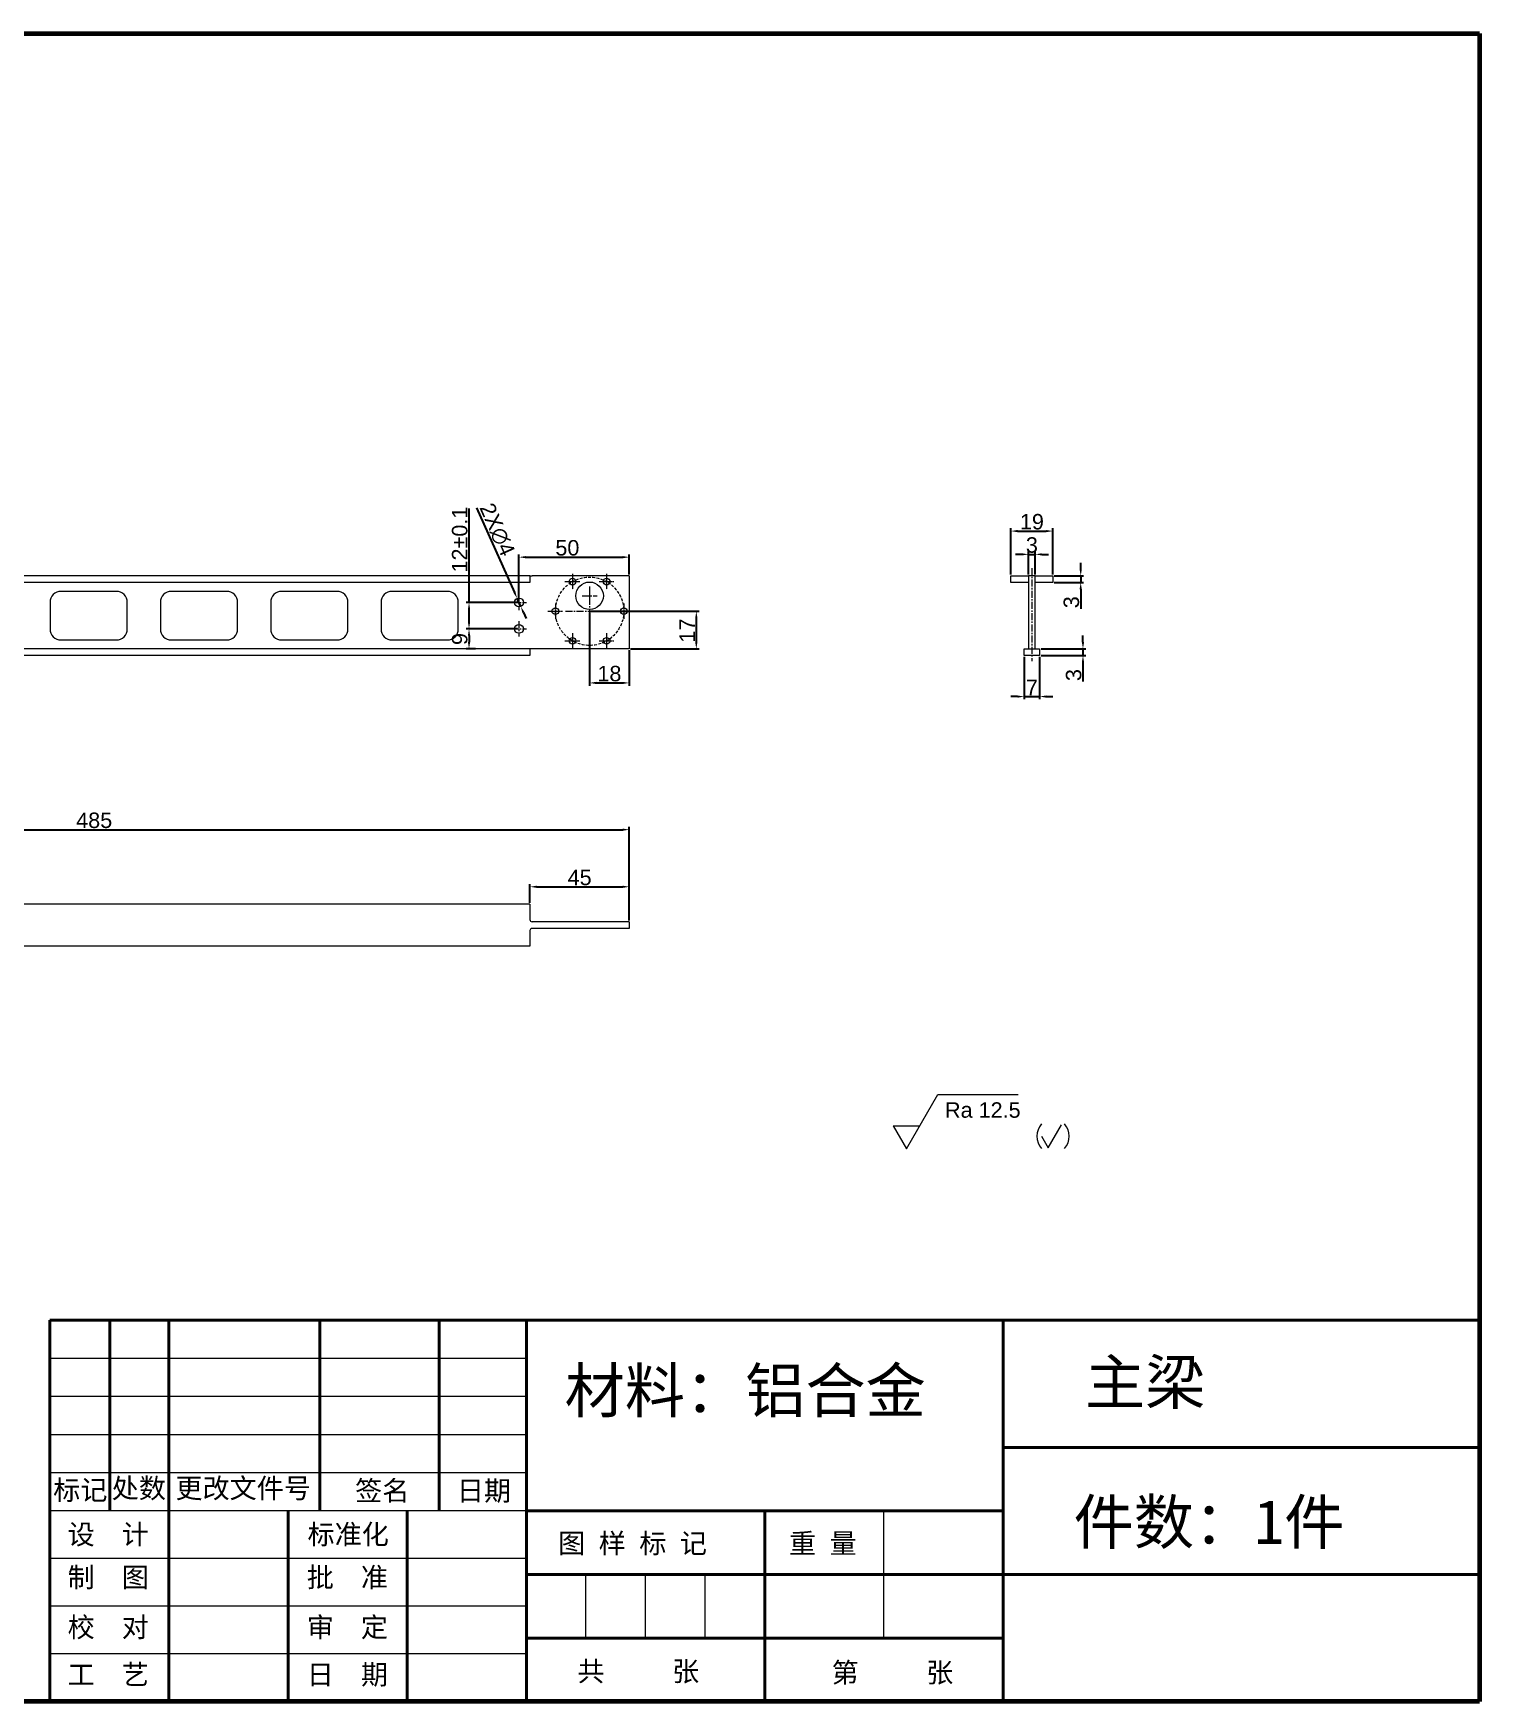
# Model space of a CAD drawing. Header units: millimetres. Extents: x 8228 to 14419, y 2533 to 3289.
# Drawn here: x 8642 to 9298, y 2533 to 3289 of the extents above; entities that cross this region are included whole.
import ezdxf

# ---------------------------------------------------------------- set-up
doc = ezdxf.new("R2010")
doc.units = ezdxf.units.MM
doc.linetypes.add('CENTER', pattern=[50.8, 31.75, -6.35, 6.35, -6.35])
doc.linetypes.add('DASHED', pattern=[19.05, 12.7, -6.35])
for name, color, linetype, lineweight in [('中心线', 1, 'CENTER', 5), ('标注', 3, 'Continuous', 5), ('粗实线', 7, 'Continuous', 40), ('线框', 7, 'Continuous', 60), ('细实线', 5, 'Continuous', 5), ('虚线', 6, 'DASHED', 5)]:
    doc.layers.add(name, color=color, linetype=linetype, lineweight=lineweight)
doc.styles.get("Standard").update_dxf_attribs({"font": 'arial.ttf'})
doc.styles.add('样式 2', font='arial.ttf', dxfattribs={"height": 2})
doc.dimstyles.new('样式0-2', dxfattribs={"dimtxt": 2.5, "dimasz": 3, "dimexe": 1.25, "dimexo": 0.625, "dimtad": 1, "dimdsep": 46, "dimtxsty": 'Standard', "dimcen": 2.5, "dimazin": 0, "dimtfac": 1, "dimtmove": 0, "dimatfit": 3, "dimfxl": 1, "dimarcsym": 0})
doc.dimstyles.new('样式0-2$0', dxfattribs={"dimtxt": 2.5, "dimasz": 3, "dimexe": 1.25, "dimexo": 0.625, "dimtad": 1, "dimdsep": 46, "dimtxsty": 'Standard', "dimcen": 2.5, "dimazin": 0, "dimtfac": 1, "dimtmove": 0, "dimatfit": 3, "dimfxl": 1, "dimarcsym": 0})

# ---------------------------------------------------------------- blocks, each defined once
blk = doc.blocks.new('*U31')
at = {"layer": '中心线', "ltscale": 0.02}
for p, q in [((-3.42, 0), (3.42, 0)), ((0, 3.5), (0, -3.5))]:
    blk.add_line(p, q, dxfattribs=at)
blk = doc.blocks.new('*U32')
at = {"layer": '虚线', "color": 0, "linetype": 'ByBlock', "lineweight": -2, "transparency": 16777216}
for p in [(17104.68, 6041.51), (17120.18, 6041.51), (17096.93, 6028.09), (17127.93, 6028.09), (17104.68, 6014.66), (17120.18, 6014.66)]:
    blk.add_blockref('*U31', p, dxfattribs=at)
blk = doc.blocks.new('*D34')
at = {"layer": 'Defpoints', "color": 0, "ltscale": 0.1, "transparency": 16777216}
for p in [(9104.18, 3063.09), (9085.18, 3042.75), (9104.18, 3042.75)]:
    blk.add_point(p, dxfattribs=at)
at = {"layer": '标注', "color": 0, "lineweight": -2, "ltscale": 0.1, "transparency": 16777216}
for p, q in [((9085.18, 3043.38), (9085.18, 3064.34)), ((9088.18, 3063.09), (9101.18, 3063.09)), ((9104.18, 3043.38), (9104.18, 3064.34))]:
    blk.add_line(p, q, dxfattribs=at)
at = {"layer": '标注', "color": 0, "ltscale": 0.1, "transparency": 16777216}
for points in [[(9088.18, 3063.59), (9088.18, 3062.59), (9085.18, 3063.09)], [(9101.18, 3063.59), (9101.18, 3062.59), (9104.18, 3063.09)]]:
    blk.add_solid(points, dxfattribs=at)
at = {"layer": '标注', "color": 0, "ltscale": 0.1, "transparency": 16777216, "insert": (9094.68, 3067.29), "char_height": 7, "attachment_point": 5}
blk.add_mtext('19', dxfattribs=at)
blk = doc.blocks.new('*D35')
at = {"layer": 'Defpoints', "color": 0, "ltscale": 0.1, "transparency": 16777216}
for p in [(9091.18, 3006.75), (9098.18, 3006.75), (9098.18, 2988.1)]:
    blk.add_point(p, dxfattribs=at)
at = {"layer": '标注', "color": 0, "lineweight": -2, "ltscale": 0.1, "transparency": 16777216}
for p, q in [((9091.18, 3006.13), (9091.18, 2986.85)), ((9098.18, 3006.13), (9098.18, 2986.85)), ((9088.18, 2988.1), (9085.18, 2988.1)), ((9091.18, 2988.1), (9098.18, 2988.1)), ((9101.18, 2988.1), (9104.18, 2988.1))]:
    blk.add_line(p, q, dxfattribs=at)
at = {"layer": '标注', "color": 0, "ltscale": 0.1, "transparency": 16777216}
for points in [[(9088.18, 2988.6), (9088.18, 2987.6), (9091.18, 2988.1)], [(9101.18, 2988.6), (9101.18, 2987.6), (9098.18, 2988.1)]]:
    blk.add_solid(points, dxfattribs=at)
at = {"layer": '标注', "color": 0, "ltscale": 0.1, "transparency": 16777216, "insert": (9094.68, 2992.23), "char_height": 7, "attachment_point": 5}
blk.add_mtext('7', dxfattribs=at)
blk = doc.blocks.new('*D36')
at = {"layer": 'Defpoints', "color": 0, "ltscale": 0.1, "transparency": 16777216}
for p in [(8912.22, 3051.27), (8912.22, 3042.81), (8862.22, 3030.75)]:
    blk.add_point(p, dxfattribs=at)
at = {"layer": '标注', "color": 0, "lineweight": -2, "ltscale": 0.1, "transparency": 16777216}
for p, q in [((8862.22, 3031.38), (8862.22, 3052.52)), ((8865.22, 3051.27), (8909.22, 3051.27)), ((8912.22, 3043.44), (8912.22, 3052.52))]:
    blk.add_line(p, q, dxfattribs=at)
at = {"layer": '标注', "color": 0, "ltscale": 0.1, "transparency": 16777216}
for points in [[(8865.22, 3051.77), (8865.22, 3050.77), (8862.22, 3051.27)], [(8909.22, 3051.77), (8909.22, 3050.77), (8912.22, 3051.27)]]:
    blk.add_solid(points, dxfattribs=at)
at = {"layer": '标注', "color": 0, "ltscale": 0.1, "transparency": 16777216, "insert": (8884.16, 3055.47), "char_height": 7, "attachment_point": 5}
blk.add_mtext('50', dxfattribs=at)
blk = doc.blocks.new('*D37')
at = {"layer": 'Defpoints', "color": 0, "ltscale": 0.1, "transparency": 16777216}
for p in [(8894.22, 3026.75), (8912.22, 3009.75), (8942.6, 3009.75)]:
    blk.add_point(p, dxfattribs=at)
at = {"layer": '标注', "color": 0, "lineweight": -2, "ltscale": 0.1, "transparency": 16777216}
for p, q in [((8894.84, 3026.75), (8943.85, 3026.75)), ((8942.6, 3023.75), (8942.6, 3012.75)), ((8912.84, 3009.75), (8943.85, 3009.75))]:
    blk.add_line(p, q, dxfattribs=at)
at = {"layer": '标注', "color": 0, "ltscale": 0.1, "transparency": 16777216}
for points in [[(8942.1, 3023.75), (8943.1, 3023.75), (8942.6, 3026.75)], [(8942.1, 3012.75), (8943.1, 3012.75), (8942.6, 3009.75)]]:
    blk.add_solid(points, dxfattribs=at)
at = {"layer": '标注', "color": 0, "ltscale": 0.1, "transparency": 16777216, "insert": (8938.46, 3018), "char_height": 7, "attachment_point": 5, "rotation": 90}
blk.add_mtext('17', dxfattribs=at)
blk = doc.blocks.new('*D45')
at = {"layer": 'Defpoints', "color": 0, "ltscale": 0.1, "transparency": 16777216}
for p in [(8861.4, 3032.58), (8863.03, 3028.93)]:
    blk.add_point(p, dxfattribs=at)
at = {"layer": '标注', "color": 0, "lineweight": -2, "ltscale": 0.1, "transparency": 16777216}
for p, q in [((8843.05, 3073.57), (8860.17, 3035.32)), ((8863.03, 3028.93), (8861.4, 3032.58)), ((8864.26, 3026.19), (8865.48, 3023.45))]:
    blk.add_line(p, q, dxfattribs=at)
at = {"layer": '标注', "color": 0, "ltscale": 0.1, "transparency": 16777216}
for points in [[(8860.63, 3035.52), (8859.72, 3035.11), (8861.4, 3032.58)], [(8864.71, 3026.39), (8863.8, 3025.98), (8863.03, 3028.93)]]:
    blk.add_solid(points, dxfattribs=at)
at = {"layer": '标注', "color": 0, "ltscale": 0.1, "transparency": 16777216, "insert": (8852.27, 3063.73), "char_height": 7, "attachment_point": 5, "rotation": 294.10626}
blk.add_mtext('2X∅4', dxfattribs=at)
blk = doc.blocks.new('*D103')
at = {"layer": 'Defpoints', "color": 0, "ltscale": 0.1, "transparency": 16777216}
for p in [(8912.22, 2927.78), (8427.22, 2886.05), (8912.22, 2886.05)]:
    blk.add_point(p, dxfattribs=at)
at = {"layer": '标注', "color": 0, "lineweight": -2, "ltscale": 0.1, "transparency": 16777216}
for p, q in [((8427.22, 2886.67), (8427.22, 2929.03)), ((8430.22, 2927.78), (8909.22, 2927.78)), ((8912.22, 2886.67), (8912.22, 2929.03))]:
    blk.add_line(p, q, dxfattribs=at)
at = {"layer": '标注', "color": 0, "ltscale": 0.1, "transparency": 16777216}
for points in [[(8430.22, 2928.28), (8430.22, 2927.28), (8427.22, 2927.78)], [(8909.22, 2928.28), (8909.22, 2927.28), (8912.22, 2927.78)]]:
    blk.add_solid(points, dxfattribs=at)
at = {"layer": '标注', "color": 0, "ltscale": 0.1, "transparency": 16777216, "insert": (8669.72, 2931.98), "char_height": 7, "attachment_point": 5}
blk.add_mtext('485', dxfattribs=at)
blk = doc.blocks.new('*D104')
at = {"layer": 'Defpoints', "color": 0, "ltscale": 0.1, "transparency": 16777216}
for p in [(8912.22, 2901.9), (8867.22, 2894.05), (8912.22, 2886.05)]:
    blk.add_point(p, dxfattribs=at)
at = {"layer": '标注', "color": 0, "lineweight": -2, "ltscale": 0.1, "transparency": 16777216}
for p, q in [((8867.22, 2894.67), (8867.22, 2903.15)), ((8912.22, 2886.67), (8912.22, 2903.15)), ((8870.22, 2901.9), (8909.22, 2901.9))]:
    blk.add_line(p, q, dxfattribs=at)
at = {"layer": '标注', "color": 0, "ltscale": 0.1, "transparency": 16777216}
for points in [[(8870.22, 2902.4), (8870.22, 2901.4), (8867.22, 2901.9)], [(8909.22, 2902.4), (8909.22, 2901.4), (8912.22, 2901.9)]]:
    blk.add_solid(points, dxfattribs=at)
at = {"layer": '标注', "color": 0, "ltscale": 0.1, "transparency": 16777216, "insert": (8889.72, 2906.08), "char_height": 7, "attachment_point": 5}
blk.add_mtext('45', dxfattribs=at)
blk = doc.blocks.new('*D105')
at = {"layer": 'Defpoints', "color": 0, "ltscale": 0.1, "transparency": 16777216}
for p in [(8862.22, 3030.75), (8839.59, 3018.75), (8862.22, 3018.75)]:
    blk.add_point(p, dxfattribs=at)
at = {"layer": '标注', "color": 0, "lineweight": -2, "ltscale": 0.1, "transparency": 16777216}
for p, q in [((8839.59, 3030.75), (8839.59, 3073.36)), ((8861.59, 3030.75), (8838.34, 3030.75)), ((8839.59, 3021.75), (8839.59, 3027.75)), ((8861.59, 3018.75), (8838.34, 3018.75))]:
    blk.add_line(p, q, dxfattribs=at)
at = {"layer": '标注', "color": 0, "ltscale": 0.1, "transparency": 16777216}
for points in [[(8839.09, 3027.75), (8840.09, 3027.75), (8839.59, 3030.75)], [(8839.09, 3021.75), (8840.09, 3021.75), (8839.59, 3018.75)]]:
    blk.add_solid(points, dxfattribs=at)
at = {"layer": '标注', "color": 0, "ltscale": 0.1, "transparency": 16777216, "insert": (8835.39, 3059.24), "char_height": 7, "attachment_point": 5, "rotation": 90}
blk.add_mtext('12%%P0.1', dxfattribs=at)
blk = doc.blocks.new('*D135')
at = {"layer": 'Defpoints', "color": 0, "ltscale": 0.1, "transparency": 16777216}
for p in [(8862.22, 3018.75), (8839.59, 3009.75), (8843.22, 3009.75)]:
    blk.add_point(p, dxfattribs=at)
at = {"layer": '标注', "color": 0, "lineweight": -2, "ltscale": 0.1, "transparency": 16777216}
for p, q in [((8861.59, 3018.75), (8838.34, 3018.75)), ((8842.6, 3009.75), (8838.34, 3009.75)), ((8839.59, 3015.75), (8839.59, 3012.75))]:
    blk.add_line(p, q, dxfattribs=at)
at = {"layer": '标注', "color": 0, "ltscale": 0.1, "transparency": 16777216}
for points in [[(8839.09, 3015.75), (8840.09, 3015.75), (8839.59, 3018.75)], [(8839.09, 3012.75), (8840.09, 3012.75), (8839.59, 3009.75)]]:
    blk.add_solid(points, dxfattribs=at)
at = {"layer": '标注', "color": 0, "ltscale": 0.1, "transparency": 16777216, "insert": (8835.39, 3014.16), "char_height": 7, "attachment_point": 5, "rotation": 90}
blk.add_mtext('9', dxfattribs=at)
blk = doc.blocks.new('*D136')
at = {"layer": 'Defpoints', "color": 0, "ltscale": 0.1, "transparency": 16777216}
for p in [(8894.22, 3026.75), (8912.22, 3009.75), (8912.22, 2994.28)]:
    blk.add_point(p, dxfattribs=at)
at = {"layer": '标注', "color": 0, "lineweight": -2, "ltscale": 0.1, "transparency": 16777216}
for p, q in [((8894.22, 3026.13), (8894.22, 2993.03)), ((8912.22, 3009.13), (8912.22, 2993.03)), ((8897.22, 2994.28), (8909.22, 2994.28))]:
    blk.add_line(p, q, dxfattribs=at)
at = {"layer": '标注', "color": 0, "ltscale": 0.1, "transparency": 16777216}
for points in [[(8897.22, 2994.78), (8897.22, 2993.78), (8894.22, 2994.28)], [(8909.22, 2994.78), (8909.22, 2993.78), (8912.22, 2994.28)]]:
    blk.add_solid(points, dxfattribs=at)
at = {"layer": '标注', "color": 0, "ltscale": 0.1, "transparency": 16777216, "insert": (8903.22, 2998.47), "char_height": 7, "attachment_point": 5}
blk.add_mtext('18', dxfattribs=at)
blk = doc.blocks.new('*D137')
at = {"layer": 'Defpoints', "color": 0, "ltscale": 0.1, "transparency": 16777216}
for p in [(9096.18, 3052.54), (9093.18, 3042.75), (9096.18, 3042.75)]:
    blk.add_point(p, dxfattribs=at)
at = {"layer": '标注', "color": 0, "lineweight": -2, "ltscale": 0.1, "transparency": 16777216}
for p, q in [((9090.18, 3052.54), (9087.18, 3052.54)), ((9093.18, 3043.38), (9093.18, 3053.79)), ((9093.18, 3052.54), (9096.18, 3052.54)), ((9096.18, 3043.38), (9096.18, 3053.79)), ((9099.18, 3052.54), (9102.18, 3052.54))]:
    blk.add_line(p, q, dxfattribs=at)
at = {"layer": '标注', "color": 0, "ltscale": 0.1, "transparency": 16777216}
for points in [[(9090.18, 3053.04), (9090.18, 3052.04), (9093.18, 3052.54)], [(9099.18, 3053.04), (9099.18, 3052.04), (9096.18, 3052.54)]]:
    blk.add_solid(points, dxfattribs=at)
at = {"layer": '标注', "color": 0, "ltscale": 0.1, "transparency": 16777216, "insert": (9094.68, 3056.74), "char_height": 7, "attachment_point": 5}
blk.add_mtext('3', dxfattribs=at)
blk = doc.blocks.new('*D154')
at = {"layer": 'Defpoints', "color": 0, "ltscale": 0.1, "transparency": 16777216}
for p in [(9104.18, 3042.75), (9104.18, 3039.75), (9116.8, 3039.75)]:
    blk.add_point(p, dxfattribs=at)
at = {"layer": '标注', "color": 0, "lineweight": -2, "ltscale": 0.1, "transparency": 16777216}
for p, q in [((9116.8, 3045.75), (9116.8, 3048.75)), ((9104.81, 3042.75), (9118.05, 3042.75)), ((9104.81, 3039.75), (9118.05, 3039.75)), ((9116.8, 3042.75), (9116.8, 3039.75)), ((9116.8, 3036.75), (9116.8, 3027.92))]:
    blk.add_line(p, q, dxfattribs=at)
at = {"layer": '标注', "color": 0, "ltscale": 0.1, "transparency": 16777216}
for points in [[(9116.3, 3045.75), (9117.3, 3045.75), (9116.8, 3042.75)], [(9116.3, 3036.75), (9117.3, 3036.75), (9116.8, 3039.75)]]:
    blk.add_solid(points, dxfattribs=at)
at = {"layer": '标注', "color": 0, "ltscale": 0.1, "transparency": 16777216, "insert": (9112.59, 3030.84), "char_height": 7, "attachment_point": 5, "rotation": 90}
blk.add_mtext('3', dxfattribs=at)
blk = doc.blocks.new('*D155')
at = {"layer": 'Defpoints', "color": 0, "ltscale": 0.1, "transparency": 16777216}
for p in [(9098.18, 3009.75), (9098.18, 3006.75), (9117.83, 3006.75)]:
    blk.add_point(p, dxfattribs=at)
at = {"layer": '标注', "color": 0, "lineweight": -2, "ltscale": 0.1, "transparency": 16777216}
for p, q in [((9098.81, 3009.75), (9119.08, 3009.75)), ((9117.83, 3012.75), (9117.83, 3015.75)), ((9117.83, 3009.75), (9117.83, 3006.75)), ((9098.81, 3006.75), (9119.08, 3006.75)), ((9117.83, 3003.75), (9117.83, 2994.92))]:
    blk.add_line(p, q, dxfattribs=at)
at = {"layer": '标注', "color": 0, "ltscale": 0.1, "transparency": 16777216}
for points in [[(9117.33, 3012.75), (9118.33, 3012.75), (9117.83, 3009.75)], [(9117.33, 3003.75), (9118.33, 3003.75), (9117.83, 3006.75)]]:
    blk.add_solid(points, dxfattribs=at)
at = {"layer": '标注', "color": 0, "ltscale": 0.1, "transparency": 16777216, "insert": (9113.62, 2997.84), "char_height": 7, "attachment_point": 5, "rotation": 90}
blk.add_mtext('3', dxfattribs=at)

msp = doc.modelspace()

# ---------------------------------------------------------------- linework, layer by layer
at = {"linetype": 'Continuous', "lineweight": 15, "ltscale": 0.1}
for p, q in [((8867.21531833, 3042.7543437), (8467.21531833, 3042.7543437)), ((8867.21531833, 3039.7543437), (8467.21531833, 3039.7543437)), ((8867.21531833, 3042.7543437), (8867.21531833, 3039.7543437)), ((8867.21531833, 3042.7543437), (8868.21531833, 3042.7543437)), ((8912.21531833, 3042.7543437), (8868.21531833, 3042.7543437)), ((8912.21531833, 3042.7543437), (8912.21531833, 3009.7543437)), ((9085.18018432, 3039.7543437), (9085.18018432, 3042.7543437)), ((9085.18018432, 3042.7543437), (9092.18018432, 3042.7543437)), ((9093.18018432, 3039.7543437), (9085.18018432, 3039.7543437)), ((9092.18018432, 3042.7543437), (9093.18018432, 3042.7543437)), ((9096.18018432, 3042.7543437), (9093.18018432, 3042.7543437)), ((9093.18018432, 3042.7543437), (9093.18018432, 3009.7543437)), ((9096.18018432, 3009.7543437), (9096.18018432, 3042.7543437)), ((9096.18018432, 3042.7543437), (9097.18018432, 3042.7543437)), ((9104.18018432, 3039.7543437), (9096.18018432, 3039.7543437)), ((9097.18018432, 3042.7543437), (9104.18018432, 3042.7543437)), ((9104.18018432, 3042.7543437), (9104.18018432, 3039.7543437)), ((8679.71531833, 3035.7543437), (8654.71531833, 3035.7543437)), ((8729.71531833, 3035.7543437), (8704.71531833, 3035.7543437)), ((8779.71531833, 3035.7543437), (8754.71531833, 3035.7543437)), ((8829.71531833, 3035.7543437), (8804.71531833, 3035.7543437)), ((8649.71531833, 3030.7543437), (8649.71531833, 3018.7543437)), ((8684.71531833, 3018.7543437), (8684.71531833, 3030.7543437)), ((8699.71531833, 3030.7543437), (8699.71531833, 3018.7543437)), ((8734.71531833, 3018.7543437), (8734.71531833, 3030.7543437)), ((8749.71531833, 3030.7543437), (8749.71531833, 3018.7543437)), ((8784.71531833, 3018.7543437), (8784.71531833, 3030.7543437)), ((8799.71531833, 3030.7543437), (8799.71531833, 3018.7543437)), ((8834.71531833, 3018.7543437), (8834.71531833, 3030.7543437)), ((8867.21531833, 3009.7543437), (8467.21531833, 3009.7543437)), ((8654.71531833, 3013.7543437), (8679.71531833, 3013.7543437)), ((8704.71531833, 3013.7543437), (8729.71531833, 3013.7543437)), ((8754.71531833, 3013.7543437), (8779.71531833, 3013.7543437)), ((8804.71531833, 3013.7543437), (8829.71531833, 3013.7543437)), ((8867.21531833, 3009.7543437), (8867.21531833, 3006.7543437)), ((8912.21531833, 3009.7543437), (8867.21531833, 3009.7543437)), ((9091.18018432, 3009.7543437), (9093.18018432, 3009.7543437)), ((9091.18018432, 3006.7543437), (9091.18018432, 3009.7543437)), ((9093.18018432, 3009.7543437), (9096.18018432, 3009.7543437)), ((9096.18018432, 3009.7543437), (9098.18018432, 3009.7543437)), ((9098.18018432, 3009.7543437), (9098.18018432, 3006.7543437)), ((8867.21531833, 3006.7543437), (8467.21531833, 3006.7543437)), ((9098.18018432, 3006.7543437), (9091.18018432, 3006.7543437)), ((8867.21531833, 2894.04692323), (8467.21531833, 2894.04692323)), ((8867.21531833, 2894.04692323), (8867.21531833, 2887.04692323)), ((8867.21531833, 2882.04692323), (8867.21531833, 2875.04692323)), ((8912.21531833, 2886.04692323), (8868.21531833, 2886.04692323)), ((8912.21531833, 2883.04692323), (8868.21531833, 2883.04692323)), ((8912.21531833, 2886.04692323), (8912.21531833, 2883.04692323)), ((8867.21531833, 2875.04692323), (8467.21531833, 2875.04692323))]:
    msp.add_line(p, q, dxfattribs=at)
for centre, radius in [((8886.46531833, 3040.17773746), 1.5), ((8894.21531833, 3033.7543437), 6.25), ((8901.96531833, 3040.17773746), 1.5), ((8862.21645632, 3030.75311534), 2), ((8878.71531833, 3026.7543437), 1.5), ((8909.71531833, 3026.7543437), 1.5), ((8862.21531833, 3018.75309375), 2), ((8886.46531833, 3013.33094994), 1.5), ((8901.96531833, 3013.33094994), 1.5)]:
    msp.add_circle(centre, radius, dxfattribs=at)
for centre, radius, start, end in [((8654.71531833, 3030.7543437), 5, 90, 180), ((8679.71531833, 3030.7543437), 5, 0, 90), ((8704.71531833, 3030.7543437), 5, 90, 180), ((8729.71531833, 3030.7543437), 5, 0, 90), ((8754.71531833, 3030.7543437), 5, 90, 180), ((8779.71531833, 3030.7543437), 5, 0, 90), ((8804.71531833, 3030.7543437), 5, 90, 180), ((8829.71531833, 3030.7543437), 5, 0, 90), ((8654.71531833, 3018.7543437), 5, 180, 270), ((8679.71531833, 3018.7543437), 5, 270, 0), ((8704.71531833, 3018.7543437), 5, 180, 270), ((8729.71531833, 3018.7543437), 5, 270, 0), ((8754.71531833, 3018.7543437), 5, 180, 270), ((8779.71531833, 3018.7543437), 5, 270, 0), ((8804.71531833, 3018.7543437), 5, 180, 270), ((8829.71531833, 3018.7543437), 5, 270, 0), ((8868.21531833, 2887.04692323), 1, 180, 270), ((8868.21531833, 2882.04692323), 1, 90, 180)]:
    msp.add_arc(centre, radius, start, end, dxfattribs=at)
at = {"layer": '中心线', "ltscale": 0.1}
for p, q in [((9094.68018432, 3046.20902554), (9094.68018432, 3004.16892062)), ((8862.21645632, 3034.25041687), (8862.21645632, 3027.2558138)), ((8890.79251134, 3033.7543437), (8897.63812532, 3033.7543437)), ((8894.21530851, 3037.93050153), (8894.21530851, 3015.57818587)), ((8894.21531833, 3037.25164523), (8894.21531833, 3030.25704216)), ((8858.79364933, 3030.75311534), (8865.63926331, 3030.75311534)), ((8883.27720931, 3026.7543437), (8905.1534077, 3026.7543437)), ((8858.79251134, 3018.75309375), (8865.63812532, 3018.75309375)), ((8862.21531833, 3022.25039528), (8862.21531833, 3015.25579221))]:
    msp.add_line(p, q, dxfattribs=at)
at = {"layer": '标注', "ltscale": 0.1}
for points in [[(9031.75034923, 2793.58618129), (9037.81252705, 2783.08618129), (9052.04306909, 2807.73420312)], [(9052.04306909, 2807.73420312), (9088.40256798, 2807.73420312)], [(9031.75034923, 2793.58618129), (9043.87470488, 2793.58618129)], [(9099.05869073, 2788.83467456), (9102.08977964, 2783.58467456), (9108.15195747, 2794.08467456)]]:
    msp.add_lwpolyline(points, dxfattribs=at)
for centre, start, end in [((9105.4753574, 2788.83467456), 138.8879095608, 221.1120904392), ((9103.0736121, 2788.83467456), 318.8879095608, 41.1120904392)]:
    msp.add_arc(centre, 8.51666667, start, end, dxfattribs=at)
at = {"layer": '粗实线', "ltscale": 0.1}
for p, q in [((8649.59087534, 2705.43645796), (9297.59087534, 2705.43645796)), ((8649.59087534, 2532.63645796), (8649.59087534, 2705.43645796)), ((8676.8398447, 2619.03645796), (8676.8398447, 2705.43645796)), ((8703.59087534, 2532.63645796), (8703.59087534, 2705.43645796)), ((8771.99087534, 2619.03645796), (8771.99087534, 2705.43645796)), ((8825.99087534, 2619.03645796), (8825.99087534, 2705.43645796)), ((8865.59087534, 2532.63645796), (8865.59087534, 2705.43645796)), ((9081.59087534, 2705.43645796), (9081.59087534, 2532.63645796)), ((9081.59087534, 2647.83645796), (9297.59087534, 2647.83645796)), ((8757.59087534, 2532.63645796), (8757.59087534, 2619.03645796)), ((8811.59087534, 2532.63645796), (8811.59087534, 2619.03645796)), ((9081.59087534, 2619.03645796), (8865.59087534, 2619.03645796)), ((8973.59087534, 2532.63645796), (8973.59087534, 2619.03645796)), ((8865.59087534, 2590.23645796), (9297.59087534, 2590.23645796)), ((9081.59087534, 2561.43645796), (8865.59087534, 2561.43645796))]:
    msp.add_line(p, q, dxfattribs=at)
at = {"layer": '线框', "ltscale": 0.1}
for p, q in [((8228.39087534, 3288.63645796), (9297.59087534, 3288.63645796)), ((9297.59087534, 3288.63645796), (9297.59087534, 2532.63645796)), ((9297.59087534, 2532.63645796), (8228.39087534, 2532.63645796))]:
    msp.add_line(p, q, dxfattribs=at)
at = {"layer": '细实线'}
for p, q in [((8865.59087534, 2688.15645796), (8649.59087534, 2688.15645796)), ((8865.59087534, 2670.87645796), (8649.59087534, 2670.87645796)), ((8865.59087534, 2653.59645796), (8649.59087534, 2653.59645796)), ((8865.59087534, 2636.31645796), (8649.59087534, 2636.31645796)), ((8865.59087534, 2619.03645796), (8649.59087534, 2619.03645796)), ((9027.59087534, 2561.43645796), (9027.59087534, 2619.03645796)), ((8865.59087534, 2597.43645796), (8649.59087534, 2597.43645796)), ((8892.59087534, 2561.43645796), (8892.59087534, 2590.23645796)), ((8919.59087534, 2561.43645796), (8919.59087534, 2590.23645796)), ((8946.59087534, 2561.43645796), (8946.59087534, 2590.23645796)), ((8865.59087534, 2575.83645796), (8649.59087534, 2575.83645796)), ((8865.59087534, 2554.23645796), (8649.59087534, 2554.23645796))]:
    msp.add_line(p, q, dxfattribs=at)
at = {"layer": '虚线', "ltscale": 0.1}
msp.add_circle((8894.21530851, 3026.7543437), 15.49999509, dxfattribs=at)

# ---------------------------------------------------------------- block references
msp.add_blockref('*U32', (-8218.21532324, -3001.33082791), dxfattribs=at)

# ---------------------------------------------------------------- texts
at = {"layer": '中心线', "char_height": 20, "attachment_point": 1, "style": '样式 2'}
for s, width, insert in [('{\\fSimSun|b0|i0|c134|p2;\\C2;材料：铝合金}', 219.2988432466, (8882.91661775, 2683.62231815)), ('{\\fSimSun|b0|i0|c134|p2;\\C2;主梁}', 150.0879237383, (9118.73336691, 2687.39994895)), ('{\\fSimSun|b0|i0|c134|p2;\\C2;件数：1件}', 150.0879237383, (9113.58740875, 2624.06160641))]:
    msp.add_mtext_dynamic_manual_height_columns(s, width=width, gutter_width=10, heights=[0], dxfattribs=dict(at, insert=insert))
at = {"layer": '标注', "ltscale": 0.1, "insert": (9055.31252705, 2804.23420312), "char_height": 7, "width": 36.1984993179, "attachment_point": 1}
msp.add_mtext('Ra 12.5', dxfattribs=at)
at = {"layer": '细实线', "char_height": 9, "attachment_point": 1}
for s, insert, width in [('{\\f宋体|b0|i0|c134|p2;标记}', (8651.16270594, 2633.01883446), 31.5), ('{\\f宋体|b0|i0|c134|p2;处数}', (8677.68027, 2633.85390653), 31.5), ('{\\f宋体|b0|i0|c134|p2;更改文件号}', (8706.54640354, 2633.85390439), 67.5), ('{\\f宋体|b0|i0|c134|p2;签名}', (8787.98069112, 2632.71661876), 31.5), ('{\\f宋体|b0|i0|c134|p2;日期}', (8834.09086598, 2632.71661876), 31.5), ('{\\f宋体|b0|i0|c134|p2;设  计}', (8657.67902178, 2612.92717747), 72), ('{\\f宋体|b0|i0|c134|p2;标准化}', (8766.421688, 2612.92717747), 72), ('{\\f宋体|b0|i0|c134|p2;图 样 标 记}', (8879.95890946, 2608.86850008), 81.10836), ('\\f宋体|b0|i0|c134|p2;重 量', (8984.61499691, 2608.85861747), 45), ('{\\f宋体|b0|i0|c134|p2;制  图}', (8657.67902178, 2593.48396193), 72), ('{\\f宋体|b0|i0|c134|p2;批  准}', (8766.06145715, 2593.48396193), 72), ('{\\f宋体|b0|i0|c134|p2;校  对}', (8657.67902178, 2570.88548557), 72), ('{\\f宋体|b0|i0|c134|p2;审  定}', (8766.06145715, 2570.88548557), 72), ('{\\f宋体|b0|i0|c134|p2;工  艺}', (8657.67902178, 2549.42092208), 72), ('{\\f宋体|b0|i0|c134|p2;日  期}', (8766.06145715, 2549.42092208), 72), ('{\\f宋体|b0|i0|c134|p2; 共     张}', (8882.62388158, 2550.88797341), 72.77832), ('{\\f宋体|b0|i0|c134|p2; 第     张}', (8997.77198552, 2550.35322384), 90)]:
    msp.add_mtext(s, dxfattribs=dict(at, insert=insert, width=width))

# ---------------------------------------------------------------- dimensions: what is measured, and where the dimension line sits
at = {"layer": '标注', "ltscale": 0.1}
dim = msp.add_diameter_dim_2p(p1=(8863.03217867, 3028.92751461), p2=(8861.39845799, 3032.57867289), text='2X<>', dimstyle='样式0-2', override={"dimtxt": 7, "dimdec": 7}, dxfattribs=at)
dim.commit()
dim.dimension.update_dxf_attribs({"geometry": '*D45', "text_midpoint": (8848.26164287, 3061.93778677), "dimtype": 163})
dim = msp.add_linear_dim(base=(8839.59338582, 3018.75309375), p1=(8862.21645632, 3030.75311534), p2=(8862.21645632, 3018.75309375), angle=90, text='<>%%P0.1', dimstyle='样式0-2$0', override={"dimtxt": 7}, dxfattribs=at)
dim.commit()
dim.dimension.update_dxf_attribs({"geometry": '*D105', "text_midpoint": (8839.59338582, 3059.2437918), "dimtype": 160})
for base, p1, p2, picture, middle in [((9104.18018432, 3063.09386378), (9085.18018432, 3042.7543437), (9104.18018432, 3042.7543437), '*D34', (9094.68018432, 3063.09386378)), ((8912.21531833, 3051.27195854), (8862.21645632, 3030.75311534), (8912.21531833, 3042.8143437), '*D36', (8884.15627074, 3051.27195854)), ((9096.18018432, 3052.53700306), (9093.18018432, 3042.7543437), (9096.18018432, 3042.7543437), '*D137', (9094.68018432, 3052.53700306)), ((9098.18018432, 2988.10283358), (9091.18018432, 3006.7543437), (9098.18018432, 3006.7543437), '*D35', (9094.68018432, 2988.10283358)), ((8912.21531833, 2927.7793998), (8427.21531833, 2886.04692323), (8912.21531833, 2886.04692323), '*D103', (8669.71531833, 2927.7793998)), ((8912.21531833, 2901.89593955), (8867.21531833, 2894.04692323), (8912.21531833, 2886.04692323), '*D104', (8889.71531833, 2901.89593955))]:
    dim = msp.add_linear_dim(base=base, p1=p1, p2=p2, dimstyle='样式0-2$0', override={"dimtxt": 7}, dxfattribs=at)
    dim.commit()
    dim.dimension.update_dxf_attribs({"geometry": picture, "text_midpoint": middle, "dimtype": 160})
for base, p1, p2, override, picture, middle in [((9116.79619708, 3039.7543437), (9104.18018432, 3042.7543437), (9104.18018432, 3039.7543437), {"dimtxt": 7}, '*D154', (9116.79619708, 3030.83739281)), ((8942.60119299, 3009.7543437), (8894.21530851, 3026.7543437), (8912.21531833, 3009.7543437), {"dimtxt": 7, "dimdec": 7}, '*D37', (8942.60119299, 3018.00345989)), ((8839.59338582, 3009.7543437), (8862.21531833, 3018.75309375), (8843.22042549, 3009.7543437), {"dimtxt": 7}, '*D135', (8839.59338582, 3014.16428505)), ((9117.82601833, 3006.7543437), (9098.18018432, 3009.7543437), (9098.18018432, 3006.7543437), {"dimtxt": 7}, '*D155', (9117.82601833, 2997.83739281))]:
    dim = msp.add_linear_dim(base=base, p1=p1, p2=p2, angle=90, dimstyle='样式0-2$0', override=override, dxfattribs=at)
    dim.commit()
    dim.dimension.update_dxf_attribs({"geometry": picture, "text_midpoint": middle, "dimtype": 160})
dim = msp.add_linear_dim(base=(8912.21531833, 2994.27538572), p1=(8894.21530851, 3026.7543437), p2=(8912.21531833, 3009.7543437), dimstyle='样式0-2$0', override={"dimtxt": 7}, dxfattribs=at)
dim.commit()
dim.dimension.update_dxf_attribs({"geometry": '*D136', "text_midpoint": (8903.21531342, 2998.47439663)})

doc.saveas('drawing.dxf')
